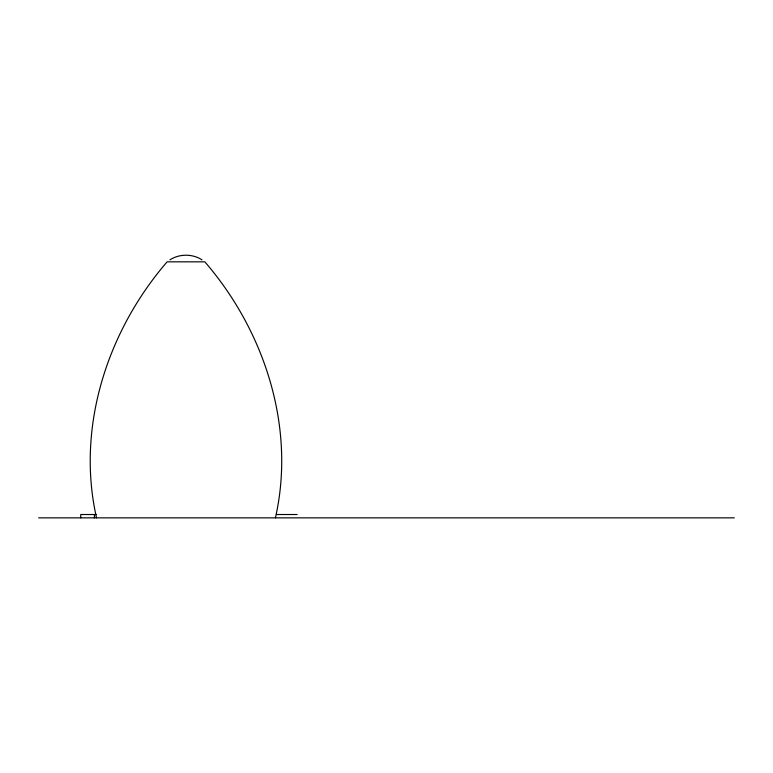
<?xml version="1.0" encoding="UTF-8"?>
<svg xmlns="http://www.w3.org/2000/svg" width="773" height="773" viewBox="0 0 773 773"><rect width="100%" height="100%" fill="white"/><g stroke="black" fill="none" stroke-linecap="round" stroke-linejoin="round"><path stroke-width="1.16" d="M275.41 517.852C295.962 427.392 264.646 330.96 204.816 261.834L167.132 261.834C107.292 330.96 75.986 427.392 96.528 517.852M169.954 259.825C179.52 253.679 192.429 253.679 201.995 259.825M96.596 514.518L80.73 514.518L80.73 517.852M276.55 514.518L297.19 514.518M38.65 517.852L734.35 517.852M94.412 514.518L94.412 517.852"/></g></svg>
